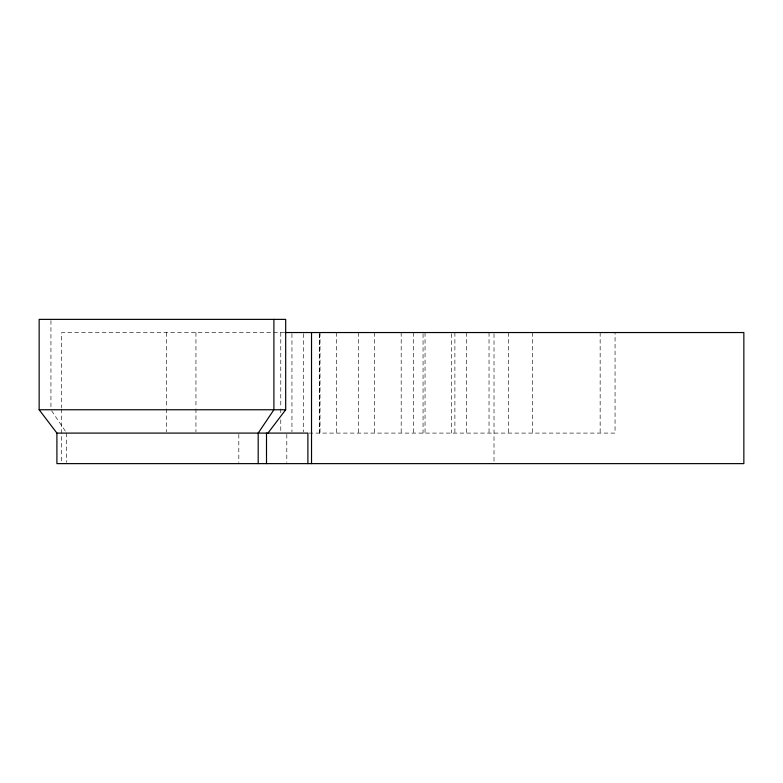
<?xml version="1.0" encoding="UTF-8"?>
<svg xmlns="http://www.w3.org/2000/svg" width="783" height="783" viewBox="0 0 783 783"><rect width="100%" height="100%" fill="white"/><g stroke="black" fill="none" stroke-linecap="round" stroke-linejoin="round"><path stroke-width="0.59" stroke-dasharray="3.92 2.94" d="M284.405 332.54L61.691 332.54L61.691 407.796M309.04 433.097L615.056 433.097L615.056 332.54M51.629 410.772L65.968 432.089M600.15 332.54L600.15 433.097M532.557 332.54L532.557 433.097M508.441 332.54L508.441 433.097M494.014 333.754L494.014 462.41M489.032 332.54L489.032 433.097M466.296 332.54L466.296 433.097M454.884 332.54L454.884 433.097M451.439 333.754L451.439 433.097M425.042 332.54L425.042 433.097M423.055 333.754L423.055 433.097M413.63 332.54L413.63 433.097M401.19 332.54L401.19 433.097M374.372 332.54L374.372 433.097M358.291 332.54L358.291 433.097M336.543 332.54L336.543 433.097M320.022 332.54L320.022 433.097M319.621 333.754L319.621 433.097M319.484 333.754L319.484 433.097M303.54 333.754L303.54 431.893M291.951 333.754L291.951 431.893M286.803 434.32L286.803 462.41M280.774 332.54L280.774 407.659M280.774 408.873L280.774 413.718M280.774 419.776L280.774 431.893M238.815 434.32L238.815 462.41M195.946 332.54L195.946 407.659M195.946 408.873L195.946 431.893M166.358 332.54L166.358 407.659M166.358 408.873L166.358 431.893M66.653 433.097L66.653 462.41M61.691 409.01L61.691 462.41M50.944 320.59L50.944 408.53"/><path stroke-width="1.17" d="M267.933 433.097L285.687 409.754L285.687 319.376L39.15 319.376L39.15 409.754L56.905 433.097L56.905 463.624L743.85 463.624L743.85 332.54L285.178 332.54M39.15 409.754L285.687 409.754M56.905 433.097L307.895 433.097L307.895 463.624M311.526 332.54L311.526 463.624M273.893 319.376L273.893 409.754L258.184 433.097L258.184 463.624M266.504 433.097L266.504 463.624"/></g></svg>
